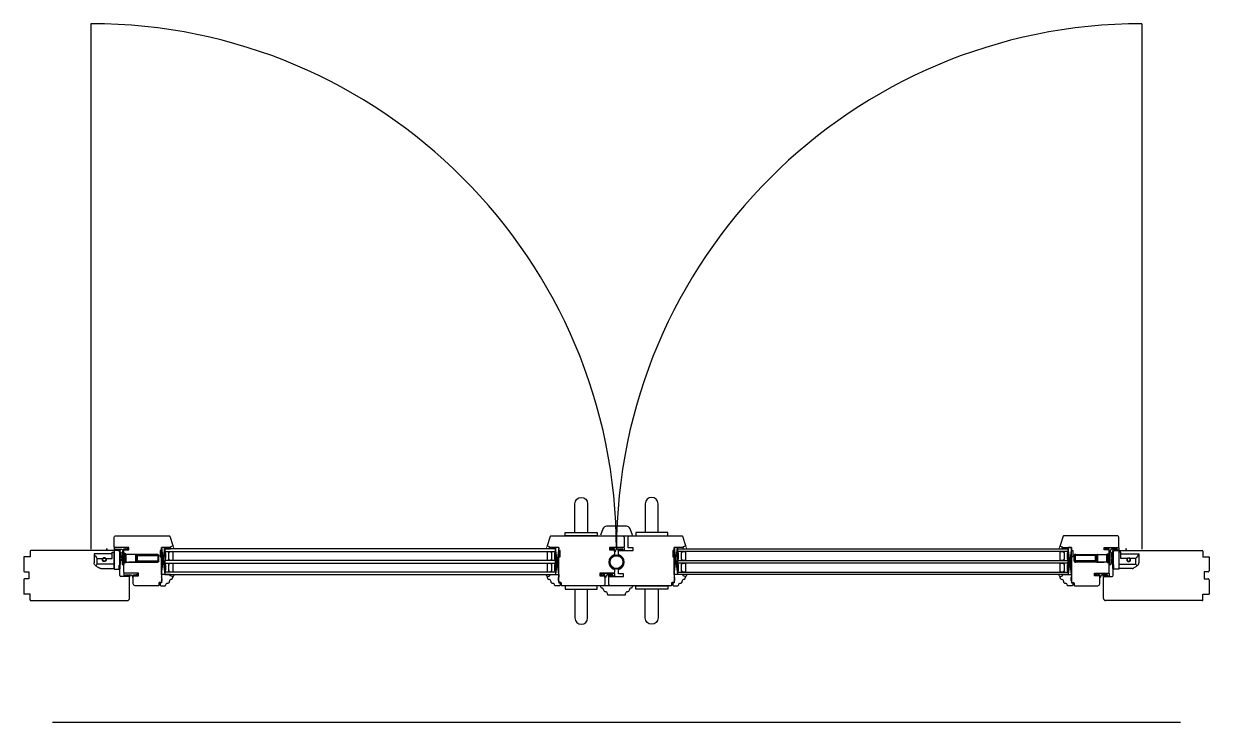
# Model space of a CAD drawing. Header units: millimetres. Extents: x 585 to 19233, y 2366 to 15159.
# Drawn here: x 1688 to 3538, y 6998 to 8088 of the extents above; entities that cross this region are included whole.
import ezdxf

# ---------------------------------------------------------------- set-up
doc = ezdxf.new("R2010")
doc.units = ezdxf.units.MM
doc.layers.add('AR windows', color=4, linetype='Continuous')

# ---------------------------------------------------------------- blocks, each defined once
blk = doc.blocks.new('vv')
at = {"color": 0, "linetype": 'Continuous'}
for p, q in [((-0.3, -0.105711), (-0.3, 0)), ((-0.3, 0), (8.500002, 0)), ((7.500002, 0), (7.500002, -0.131763)), ((8.500002, 0), (9.249992, -0.750002)), ((-31.683071, -8.860579), (-31.75, -9.675912)), ((-31.75, -23.508195), (-31.75, -9.675912)), ((-31.75, -15.146435), (-31.75, -14.999993)), ((-31.75, -15.146435), (-31.75, -14.999993)), ((-31.75, -15.499999), (-31.75, -15.146435)), ((-31.75, -15.499999), (-31.75, -15.146435)), ((-31.75, -16.584296), (-31.75, -15.499999)), ((-31.75, -23.799989), (-31.75, -16.584308)), ((-31.484088, -8.067071), (-31.683071, -8.860579)), ((-31.158369, -7.31662), (-31.484088, -8.067071)), ((-30.714646, -6.629344), (-31.158369, -7.31662)), ((-30.164777, -6.023615), (-30.714646, -6.629344)), ((-29.523501, -5.515664), (-30.164777, -6.023615)), ((-29.079548, -5.219691), (-29.523501, -5.515664)), ((-29.079548, -5.219691), (-27.834045, -4.389364)), ((-28.507853, -5.910298), (-29.079548, -5.219691)), ((-27.924822, -6.607107), (-28.507853, -5.910298)), ((-28.410887, -18.773152), (-27.254514, -17.397158)), ((-27.343365, -7.297568), (-27.924822, -6.607107)), ((-27.834045, -4.389364), (-26.684938, -3.623289)), ((-26.760806, -7.987219), (-27.343365, -7.297568)), ((-27.254514, -17.397158), (-26.760806, -16.81277)), ((-26.750002, -7.999996), (-26.760806, -7.987219)), ((-26.760806, -16.81277), (-26.750002, -16.799992)), ((-0.600006, -7.999996), (-26.750002, -7.999996)), ((-26.750002, -7.999996), (-26.750002, -16.799992)), ((-26.750002, -16.799992), (-17.986075, -16.799992)), ((-26.684938, -3.623289), (-25.652649, -2.935093)), ((-25.652649, -2.935093), (-24.75555, -2.337031)), ((-24.75555, -2.337031), (-24.009629, -1.839738)), ((-23.465464, -1.524496), (-24.009629, -1.839738)), ((-22.905252, -1.286816), (-23.465464, -1.524496)), ((-22.342398, -1.123914), (-22.905252, -1.286816)), ((-21.774567, -1.029068), (-22.342398, -1.123914)), ((-21.246923, -1.000012), (-21.774567, -1.029068)), ((-21.236119, -1), (-21.246923, -1.000012)), ((-21.236119, -1), (-20.03486, -1)), ((-20.053258, -1), (-19.09772, -1)), ((-20.03486, -1), (-19.22981, -1.029468)), ((-19.22981, -1.029468), (-18.303485, -1.095864)), ((-19.09772, -1), (-18.016354, -1)), ((-18.303485, -1.095864), (-17.334456, -1.161679)), ((-18.016354, -1), (-16.849795, -1)), ((-17.613387, -16.466667), (-17.986075, -16.799992)), ((-17.524245, -17.25246), (-17.986075, -16.799992)), ((-17.613387, -16.466667), (-17.297721, -16.763306)), ((-16.974739, -17.593015), (-17.524245, -17.25246)), ((-17.334456, -1.161679), (-16.29175, -1.203718)), ((-17.297721, -16.763306), (-16.771239, -17.081891)), ((-16.37182, -17.806157), (-16.974739, -17.593015)), ((-16.849795, -1), (-15.641887, -1)), ((-16.771239, -17.081891), (-16.190012, -17.260962)), ((-15.750032, -17.876913), (-16.37182, -17.806157)), ((-16.29175, -1.203718), (-15.261629, -1.204808)), ((-16.190012, -17.260962), (-15.750032, -17.299998)), ((-15.750032, -17.299998), (-15.310197, -17.260998)), ((-15.127868, -17.806047), (-15.750032, -17.876913)), ((-15.641887, -1), (-14.438048, -1)), ((-15.310197, -17.260998), (-14.728885, -17.081952)), ((-15.261629, -1.204808), (-14.21523, -1.164501)), ((-14.525397, -17.5931), (-15.127868, -17.806047)), ((-14.728885, -17.081952), (-14.202355, -16.763354)), ((-13.975794, -17.252435), (-14.525397, -17.5931)), ((-14.438048, -1), (-13.283528, -1)), ((-14.21523, -1.164501), (-13.258505, -1.100503)), ((-14.202355, -16.763354), (-13.886616, -16.466667)), ((-13.513928, -16.799992), (-13.975794, -17.252435)), ((-13.513928, -16.799992), (-13.886616, -16.466667)), ((-13.513928, -16.799992), (-3.299999, -16.799992)), ((-13.283528, -1), (-12.221723, -1)), ((-13.258505, -1.100503), (-12.343711, -1.034106)), ((-12.343711, -1.034106), (-11.465143, -1)), ((-12.221723, -1), (-11.29254, -1)), ((-11.465143, -1), (-0.600006, -1)), ((-11.465143, -1), (-10.632757, -1)), ((-11.29254, -1), (-10.53091, -1)), ((-10.632757, -1), (-10.012277, -1)), ((-10.53091, -1), (-9.965477, -1)), ((-10.012277, -1), (-9.629403, -1)), ((-9.965477, -1), (-9.617473, -1)), ((-9.629403, -1), (-9.500002, -1)), ((-9.617473, -1), (-9.500002, -1)), ((-3.299999, -16.799992), (-3.299999, -26.299994)), ((-0.600006, -1.10634), (-0.600006, -1)), ((-0.600006, -1.422152), (-0.600006, -1.10634)), ((-0.600006, -1.937818), (-0.600006, -1.422152)), ((-0.600006, -2.637679), (-0.600006, -1.937818)), ((-0.600006, -3.500477), (-0.600006, -2.637679)), ((-0.600006, -4.499992), (-0.600006, -3.500477)), ((-0.600006, -5.605848), (-0.600006, -4.499992)), ((-0.600006, -6.784458), (-0.600006, -5.605848)), ((-0.600006, -7.999996), (-0.600006, -6.784458)), ((-0.600006, -26.449996), (-0.600006, -7.999996)), ((-0.600006, -7.999996), (-0.38787, -7.999996)), ((-0.38787, -7.999996), (-0.3, -7.999996)), ((-0.3, -0.421341), (-0.3, -0.105711)), ((-0.3, -0.942264), (-0.3, -0.421341)), ((-0.3, -1.660885), (-0.3, -0.942264)), ((-0.3, -2.566728), (-0.3, -1.660885)), ((-0.3, -3.646592), (-0.3, -2.566728)), ((-0.3, -4.884719), (-0.3, -3.646592)), ((-0.3, -6.263051), (-0.3, -4.884719)), ((-0.3, -7.761506), (-0.3, -6.263051)), ((-0.3, -9.358223), (-0.3, -7.761506)), ((-0.3, -11.029923), (-0.3, -9.358223)), ((-0.3, -12.752214), (-0.3, -11.029923)), ((-0.3, -14.499999), (-0.3, -12.752214)), ((-0.3, -16.247773), (-0.3, -14.499999)), ((-0.3, -17.970076), (-0.3, -16.247773)), ((-0.3, -19.641764), (-0.3, -17.970076)), ((7.500002, -0.131763), (7.500002, -0.52469)), ((7.500002, -0.52469), (7.500002, -1.17161)), ((7.500002, -1.17161), (7.500002, -2.060776)), ((7.500002, -2.060776), (7.500002, -3.176042)), ((7.500002, -3.176042), (7.500002, -4.49711)), ((7.500002, -4.49711), (7.500002, -5.999997)), ((7.500511, -6.02261), (7.500002, -5.999997)), ((7.538614, -6.19267), (7.500511, -6.02261)), ((7.619992, -6.324953), (7.538614, -6.19267)), ((7.726781, -6.418746), (7.619992, -6.324953)), ((7.854971, -6.478505), (7.726781, -6.418746)), ((7.999996, -6.499991), (7.854971, -6.478505)), ((7.999996, -6.499991), (8.416673, -6.499991)), ((8.436936, -6.544041), (8.416673, -6.499991)), ((8.416673, -6.499991), (8.500002, -6.499991)), ((8.500002, -6.833219), (8.436936, -6.544041)), ((8.500002, -6.499991), (8.781307, -6.781309)), ((8.500002, -8.429718), (8.500002, -6.833219)), ((8.781307, -7.121477), (8.500002, -6.833219)), ((8.500002, -10.121185), (8.500002, -8.429718)), ((8.500002, -11.881179), (8.500002, -10.121185)), ((8.500002, -13.682147), (8.500002, -11.881179)), ((8.500002, -15.495917), (8.500002, -13.682147)), ((8.500002, -17.2941), (8.500002, -15.495917)), ((8.500002, -19.048571), (8.500002, -17.2941)), ((8.781307, -6.781309), (9.249992, -7.249994)), ((9.249992, -7.602383), (8.781307, -7.121477)), ((9.249992, -0.750002), (9.249992, -7.28685)), ((9.249992, -7.28685), (9.249992, -7.401729)), ((9.249992, -7.401729), (9.249992, -7.567416)), ((9.249992, -7.567416), (9.249992, -7.602383)), ((9.249992, -7.602383), (9.249992, -9.117806)), ((9.249992, -9.117806), (9.249992, -10.714971)), ((9.249992, -10.714971), (9.249992, -12.369606)), ((9.249992, -12.369606), (9.249992, -14.056591)), ((9.249992, -13.883346), (9.395102, -13.969932)), ((9.249992, -13.940683), (9.360523, -13.984939)), ((9.249992, -14.056591), (9.249992, -15.750323)), ((9.249992, -15.750323), (9.249992, -17.425063)), ((9.249992, -17.425063), (9.249992, -19.055378)), ((9.47814, -13.999994), (9.250004, -14.142705)), ((9.250004, -18.499997), (12.000103, -18.499997)), ((9.250016, -8.999996), (9.631025, -8.999996)), ((9.250016, -13.5), (9.631025, -13.5)), ((12.000163, -15.499999), (9.25021, -15.499999)), ((9.360523, -13.984939), (9.47814, -13.999994)), ((9.395102, -13.969932), (9.560051, -13.999994)), ((9.47814, -13.999994), (12.000054, -13.999994)), ((9.631025, -8.999996), (9.758573, -8.999996)), ((9.631025, -13.5), (9.758573, -13.5)), ((9.758573, -8.999996), (9.758573, -13.5)), ((11.999994, -12.999994), (11.799994, -12.999994)), ((11.799994, -12.999994), (11.799994, -13.115515)), ((11.799994, -13.115515), (11.799994, -13.455417)), ((11.799994, -13.455417), (11.799994, -14.000066)), ((11.999994, -7.087867), (11.999994, -6.999997)), ((11.999994, -6.999997), (14.499999, -6.999997)), ((11.999994, -7.299991), (11.999994, -7.087867)), ((14.499999, -7.299991), (11.999994, -7.299991)), ((11.999994, -26.699993), (11.999994, -7.299991)), ((13.499999, -6.999997), (13.646441, -6.999997)), ((13.499999, -6.999997), (13.646441, -6.999997)), ((13.646441, -6.999997), (13.999993, -6.999997)), ((13.646441, -6.999997), (13.999993, -6.999997)), ((13.999993, -6.999997), (14.353557, -6.999997)), ((13.999993, -6.999997), (14.353557, -6.999997)), ((14.353557, -6.999997), (14.499999, -6.999997)), ((14.353557, -6.999997), (14.499999, -6.999997)), ((14.499999, -6.999997), (14.499999, -7.087867)), ((14.499999, -7.087867), (14.499999, -7.299991)), ((14.499999, -26.699993), (14.499999, -7.299991)), ((16.499998, -10.149998), (14.499999, -10.149998)), ((16.499998, -10.149998), (17.800003, -10.149998)), ((16.499998, -10.237856), (16.499998, -10.149998)), ((16.499998, -10.449992), (16.499998, -10.237856)), ((16.499998, -10.449992), (16.499998, -23.549992)), ((17.800003, -10.449992), (16.499998, -10.449992)), ((17.578045, -10.149998), (17.499997, -10.149998)), ((17.800003, -10.149998), (17.578045, -10.149998)), ((17.800003, -10.149998), (17.800003, -10.499989)), ((17.800003, -10.149998), (17.800003, -10.237856)), ((17.800003, -10.237856), (17.800003, -10.449992)), ((17.800003, -10.449992), (17.800003, -23.549992)), ((18.000027, -10.899989), (18.566938, -10.899989)), ((18.299997, -10.999995), (22.499995, -10.999995)), ((18.299997, -10.999995), (18.299997, -11.102157)), ((18.299997, -11.102157), (18.299997, -11.405166)), ((18.299997, -11.405166), (18.299997, -11.898693)), ((18.299997, -11.898693), (18.299997, -12.565936)), ((18.299997, -12.565936), (18.299997, -13.384188)), ((18.299997, -13.384188), (18.299997, -14.325567)), ((18.299997, -14.325567), (18.299997, -15.358014)), ((18.299997, -15.358014), (18.299997, -16.44638)), ((18.299997, -16.44638), (18.299997, -17.553604)), ((18.299997, -17.553604), (18.299997, -18.64197)), ((18.566938, -10.899989), (19.365738, -10.899989)), ((19.365738, -10.899989), (20.351059, -10.899989)), ((20.351059, -10.899989), (21.46693, -10.899989)), ((21.46693, -10.899989), (22.649998, -10.899989)), ((33.065072, -10.999995), (22.499995, -10.999995)), ((22.649998, -10.899989), (33.088253, -10.899989)), ((22.649998, -10.899989), (22.649998, -10.999995)), ((32.999996, -11.126029), (33.00392, -11.071308)), ((32.999996, -11.474554), (32.999996, -11.126029)), ((32.999996, -11.126029), (33.574028, -11.237808)), ((32.999996, -12.03266), (32.999996, -11.474554)), ((32.999996, -12.779174), (32.999996, -12.03266)), ((32.999996, -13.685793), (32.999996, -12.779174)), ((32.999996, -14.718118), (32.999996, -13.685793)), ((32.999996, -15.837006), (32.999996, -14.718118)), ((32.999996, -16.999992), (32.999996, -15.837006)), ((32.999996, -18.16299), (32.999996, -16.999992)), ((32.999996, -19.281866), (32.999996, -18.16299)), ((33.00392, -11.071308), (33.015862, -11.031921)), ((33.015862, -11.031921), (33.036222, -11.007989)), ((33.036222, -11.007989), (33.065072, -10.999995)), ((33.065072, -10.999995), (33.569716, -11.085976)), ((33.447994, -10.942501), (33.088253, -10.899989)), ((33.088253, -10.899989), (33.37622, -10.899989)), ((33.37622, -10.899989), (33.85537, -10.899989)), ((33.918859, -11.142465), (33.447994, -10.942501)), ((33.569716, -11.085976), (34.01746, -11.334119)), ((33.574028, -11.237808), (34.060662, -11.556138)), ((33.85537, -10.899989), (34.510744, -10.899989)), ((34.291426, -11.47797), (33.918859, -11.142465)), ((34.01746, -11.334119), (34.357592, -11.716678)), ((34.060662, -11.556138), (34.385812, -12.032551)), ((34.531576, -11.911398), (34.291426, -11.47797)), ((34.357592, -11.716678), (34.550119, -12.188827)), ((34.385812, -12.032551), (34.500001, -12.59452)), ((34.505403, -12.542246), (34.500001, -12.59452)), ((34.500001, -12.59452), (34.500001, -12.915115)), ((34.500001, -12.915115), (34.500001, -13.446369)), ((34.500001, -13.446369), (34.500001, -14.160873)), ((34.500001, -14.160873), (34.500001, -15.021782)), ((34.500001, -15.021782), (34.500001, -15.984708)), ((34.500001, -15.984708), (34.500001, -16.999992)), ((34.500001, -16.999992), (34.500001, -18.015276)), ((34.500001, -18.015276), (34.500001, -18.978202)), ((34.521741, -12.510816), (34.505403, -12.542246)), ((34.510744, -10.899989), (35.321874, -10.899989)), ((34.548302, -12.500025), (34.521741, -12.510816)), ((34.61528, -12.399994), (34.531576, -11.911398)), ((34.584904, -12.508418), (34.548302, -12.500025)), ((34.550119, -12.188827), (34.584904, -12.508418)), ((34.584807, -12.9), (34.61528, -12.9)), ((34.584904, -12.508418), (34.584904, -12.9)), ((34.584904, -12.9), (34.922238, -12.9)), ((34.964229, -12.399994), (34.61528, -12.399994)), ((34.61528, -12.399994), (34.61528, -12.9)), ((34.964229, -12.9), (34.61528, -12.9)), ((34.922238, -12.9), (35.499371, -12.9)), ((35.530183, -12.399994), (34.964229, -12.399994)), ((35.530183, -12.9), (34.964229, -12.9)), ((35.321874, -10.899989), (63.506648, -10.899989)), ((35.690856, -11.014178), (35.321874, -10.899989)), ((35.499371, -12.9), (36.28606, -12.9)), ((36.28606, -12.399994), (35.530183, -12.399994)), ((36.28606, -12.9), (35.530183, -12.9)), ((36.003664, -11.33934), (35.690856, -11.014178)), ((36.212663, -11.825974), (36.003664, -11.33934)), ((36.28606, -12.399994), (36.212663, -11.825974)), ((36.28606, -12.399994), (36.28606, -12.9)), ((67.713937, -12.399994), (36.28606, -12.399994)), ((36.28606, -12.9), (36.28606, -21.499996)), ((36.28606, -12.9), (67.713937, -12.9)), ((36.28606, -12.9), (67.713937, -12.9)), ((58.999995, -10.899989), (59.222341, -10.899989)), ((59.222341, -10.899989), (59.849943, -10.899989)), ((59.999994, -10.899989), (60.222401, -10.899989)), ((60.222401, -10.899989), (60.850003, -10.899989)), ((63.506648, -10.899989), (63.666171, -10.900195)), ((63.666171, -10.900195), (63.81965, -10.900788)), ((63.81965, -10.900788), (63.966261, -10.901782)), ((63.966261, -10.901782), (64.105219, -10.903162)), ((64.105219, -10.903162), (64.195632, -10.903114)), ((64.195632, -10.903114), (64.360399, -10.901794)), ((64.360399, -10.901794), (64.502772, -10.900449)), ((64.502772, -10.900449), (64.578809, -10.899989)), ((64.578809, -10.899989), (66.749752, -10.899989)), ((64.581425, -10.899989), (64.893058, -10.899989)), ((64.893058, -10.899989), (64.999992, -10.899989)), ((66.749752, -10.899989), (67.424202, -10.899989)), ((67.118722, -11.014178), (66.749752, -10.899989)), ((67.431542, -11.33934), (67.118722, -11.014178)), ((67.424202, -10.899989), (67.852955, -10.899989)), ((67.640541, -11.825974), (67.431542, -11.33934)), ((67.713937, -12.399994), (67.640541, -11.825974)), ((67.713937, -12.9), (67.713937, -12.399994)), ((68.466774, -12.399994), (67.713937, -12.399994)), ((67.713937, -21.499996), (67.713937, -12.9)), ((67.713937, -12.9), (68.466774, -12.9)), ((68.466774, -12.9), (67.713937, -12.9)), ((67.852955, -10.899989), (67.999991, -10.899989)), ((69.031541, -12.399994), (68.466774, -12.399994)), ((68.466774, -12.9), (69.031541, -12.9)), ((69.031541, -12.9), (68.466774, -12.9)), ((69.381471, -12.399994), (69.031541, -12.399994)), ((69.031541, -12.9), (69.381471, -12.9)), ((69.381471, -12.9), (69.031541, -12.9)), ((69.499996, -12.399994), (69.381471, -12.399994)), ((69.381471, -12.9), (69.499996, -12.9)), ((69.499996, -12.9), (69.381471, -12.9)), ((69.499996, -12.399994), (69.499996, -12.9)), ((69.499996, -12.9), (69.499996, -21.499996)), ((-31.75, -23.508195), (-31.686305, -23.218375)), ((-31.75, -23.726665), (-31.75, -23.508195)), ((-31.75, -23.799989), (-31.75, -23.726665)), ((-19.350006, -23.799989), (-31.75, -23.799989)), ((-31.686305, -23.218375), (-31.509813, -22.844112)), ((-31.509813, -22.844112), (-31.24286, -22.404374)), ((-31.24286, -22.404374), (-30.903988, -21.911175)), ((-30.903988, -21.911175), (-30.254427, -21.044234)), ((-30.254427, -21.044234), (-29.510493, -20.108269)), ((-29.510493, -20.108269), (-28.410887, -18.773152)), ((-19.337664, -23.79816), (-19.350006, -23.799819)), ((-19.273521, -23.792867), (-19.337664, -23.79816)), ((-19.161779, -23.786097), (-19.273521, -23.792867)), ((-19.015203, -23.780513), (-19.161779, -23.786097)), ((-18.85, -23.778357), (-19.015203, -23.780513)), ((-12.650003, -23.778357), (-18.85, -23.778357)), ((-12.749997, -30.999997), (-10.749998, -30.999997)), ((-12.539896, -23.779314), (-12.650003, -23.778357)), ((-12.384515, -23.783953), (-12.539896, -23.779314)), ((-12.259245, -23.790626), (-12.384515, -23.783953)), ((-12.178121, -23.796682), (-12.259245, -23.790626)), ((-12.149997, -23.799819), (-12.178121, -23.796682)), ((-3.299999, -23.799989), (-12.149997, -23.799989)), ((-11.749998, -29.999998), (-11.749998, -31.999997)), ((-3.299999, -26.299994), (-1.050003, -26.299994)), ((-0.4891, -26.552122), (-0.600006, -26.449996)), ((-0.376667, -26.719675), (-0.4891, -26.552122)), ((-0.303731, -26.975352), (-0.376667, -26.719675)), ((-0.300012, -27.04537), (-0.303731, -26.975352)), ((-0.3, -27.049996), (-0.300012, -27.04537)), ((-0.3, -21.238481), (-0.3, -19.641764)), ((-0.3, -22.736936), (-0.3, -21.238481)), ((-0.3, -24.115267), (-0.3, -22.736936)), ((-0.3, -25.353394), (-0.3, -24.115267)), ((-0.3, -26.433258), (-0.3, -25.353394)), ((-0.3, -27.339102), (-0.3, -26.433258)), ((-0.3, -28.057735), (-0.3, -27.339102)), ((-0.3, -28.578646), (-0.3, -28.057735)), ((-0.3, -28.894276), (-0.3, -28.578646)), ((-0.3, -28.999998), (-0.3, -28.894276)), ((8.500002, -28.999998), (-0.3, -28.999998)), ((8.500002, -20.731862), (8.500002, -19.048571)), ((8.500002, -22.31763), (8.500002, -20.731862)), ((8.500002, -23.781082), (8.500002, -22.31763)), ((8.500002, -25.099304), (8.500002, -23.781082)), ((8.500002, -26.25168), (8.500002, -25.099304)), ((8.500002, -27.220165), (8.500002, -26.25168)), ((8.500002, -27.989619), (8.500002, -27.220165)), ((8.500002, -28.547991), (8.500002, -27.989619)), ((8.500002, -28.999998), (9.249992, -28.249996)), ((8.500002, -28.886548), (8.500002, -28.547991)), ((8.500002, -28.999998), (8.500002, -28.886548)), ((9.277813, -20.952779), (9.249265, -20.943017)), ((9.500001, -26), (9.24998, -26)), ((9.249992, -19.055378), (9.249992, -20.616511)), ((9.249992, -20.616511), (9.249992, -22.084759)), ((9.310199, -21.220325), (9.249992, -21.169226)), ((9.249992, -22.084759), (9.249992, -23.437826)), ((9.249992, -23.437826), (9.249992, -24.655157)), ((9.249992, -24.655157), (9.249992, -25.718258)), ((9.249992, -24.904633), (9.328561, -24.904984)), ((9.249992, -25.718258), (9.249992, -26.611009)), ((9.249992, -26.611009), (9.249992, -27.31982)), ((9.249992, -27.31982), (9.249992, -27.833948)), ((9.249992, -27.833948), (9.249992, -28.145593)), ((9.249992, -28.145593), (9.249992, -28.249996)), ((10.259197, -19.999991), (9.250004, -19.999991)), ((12.00003, -19.999991), (9.25015, -19.999991)), ((9.362679, -20.976808), (9.277813, -20.952779)), ((9.320809, -23.213203), (9.310199, -21.220325)), ((9.455878, -21.333921), (9.310199, -21.220325)), ((9.328561, -24.904984), (9.320809, -23.213203)), ((9.328561, -24.904984), (9.331358, -24.910737)), ((9.328561, -24.904984), (9.333987, -24.907976)), ((9.331358, -24.910737), (9.331697, -24.911428)), ((9.331697, -24.911428), (9.33458, -24.917362)), ((9.333987, -24.907976), (9.334641, -24.908339)), ((9.33458, -24.917362), (9.339558, -24.927694)), ((9.334641, -24.908339), (9.340163, -24.911391)), ((9.339558, -24.927694), (9.348617, -24.946673)), ((9.340163, -24.911391), (9.349841, -24.916757)), ((9.348617, -24.946673), (9.364932, -24.981651)), ((9.349841, -24.916757), (9.367512, -24.92664)), ((9.44929, -20.991064), (9.362679, -20.976808)), ((9.364932, -24.981651), (9.394024, -25.04657)), ((9.367512, -24.92664), (9.399741, -24.944916)), ((9.394024, -25.04657), (9.397149, -25.05374)), ((9.397149, -25.05374), (9.450295, -25.183722)), ((9.399741, -24.944916), (9.458301, -24.979035)), ((9.417727, -21.026224), (9.408219, -21.059313)), ((9.408219, -21.059313), (9.412313, -21.082446)), ((9.412313, -21.082446), (9.433581, -21.138124)), ((9.484862, -20.999675), (9.417727, -21.026224)), ((9.433581, -21.138124), (9.479811, -21.227798)), ((9.48227, -20.993135), (9.44929, -20.991064)), ((9.450295, -25.183722), (9.539679, -25.457845)), ((9.602442, -21.438214), (9.455878, -21.333921)), ((9.458301, -24.979035), (9.463787, -24.982305)), ((9.463787, -24.982305), (9.57496, -25.050906)), ((9.479811, -21.227798), (9.488204, -21.242853)), ((9.515456, -20.993474), (9.48227, -20.993135)), ((9.515201, -21.000438), (9.484862, -20.999675)), ((9.488204, -21.242853), (9.558028, -21.362395)), ((9.500001, -26), (9.557253, -25.938073)), ((9.527289, -21.000741), (9.515201, -21.000438)), ((9.539679, -25.457845), (9.587096, -25.736886)), ((9.557253, -25.938073), (9.568432, -25.910228)), ((9.558028, -21.362395), (9.606111, -21.440721)), ((9.587096, -25.736886), (9.568432, -25.910228)), ((9.568432, -25.910228), (9.876965, -25.756943)), ((9.57496, -25.050906), (9.785691, -25.199043)), ((9.606111, -21.440721), (9.602442, -21.438214)), ((9.607468, -21.440794), (9.606111, -21.440721)), ((9.834804, -21.458901), (9.607468, -21.440794)), ((9.785691, -25.199043), (9.950821, -25.353782)), ((9.969728, -21.481732), (9.834804, -21.458901)), ((9.876965, -25.756943), (9.999995, -25.455108)), ((9.950821, -25.353782), (9.999995, -25.455108)), ((9.999995, -21.499996), (9.969728, -21.481732)), ((9.999995, -21.499996), (9.999995, -23.331764)), ((9.999995, -23.331764), (9.999995, -25.455108)), ((9.999995, -25.455108), (9.999995, -25.469037)), ((9.999995, -25.469037), (9.999995, -25.499994)), ((11.083444, -19.999991), (10.259197, -19.999991)), ((11.675098, -19.999991), (11.083444, -19.999991)), ((11.999994, -19.999991), (11.675098, -19.999991)), ((11.799994, -19.999918), (11.799994, -20.544567)), ((11.799994, -20.544567), (11.799994, -20.884469)), ((11.799994, -20.884469), (11.799994, -20.99999)), ((11.799994, -20.99999), (11.999994, -20.99999)), ((11.999994, -26.699993), (14.499999, -26.699993)), ((11.999994, -26.912129), (11.999994, -26.699993)), ((11.999994, -26.999999), (11.999994, -26.912129)), ((14.499999, -26.999999), (11.999994, -26.999999)), ((16.499998, -23.849998), (14.499999, -23.849998)), ((14.499999, -26.699993), (14.499999, -26.912129)), ((14.499999, -26.912129), (14.499999, -26.999999)), ((16.499998, -23.549992), (17.800003, -23.549992)), ((16.499998, -23.762128), (16.499998, -23.549992)), ((16.499998, -23.849998), (16.499998, -23.762128)), ((17.800003, -23.849998), (16.499998, -23.849998)), ((17.800003, -23.549992), (17.800003, -23.762128)), ((17.800003, -23.762128), (17.800003, -23.849998)), ((18.299997, -18.64197), (18.299997, -19.674429)), ((18.299997, -19.674429), (18.299997, -20.615808)), ((18.299997, -20.615808), (18.299997, -21.434048)), ((18.299997, -21.434048), (18.299997, -22.101292)), ((18.299997, -22.101292), (18.299997, -22.59483)), ((18.299997, -22.59483), (18.299997, -22.897827)), ((18.299997, -22.897827), (18.299997, -22.999989)), ((33.065072, -22.999989), (18.299997, -22.999989)), ((32.999996, -20.314191), (32.999996, -19.281866)), ((32.999996, -21.22081), (32.999996, -20.314191)), ((32.999996, -21.967337), (32.999996, -21.22081)), ((32.999996, -22.525442), (32.999996, -21.967337)), ((32.999996, -22.873955), (32.999996, -22.525442)), ((32.999996, -22.873955), (33.574028, -22.762177)), ((33.004053, -22.929475), (32.999996, -22.873955)), ((33.016298, -22.968911), (33.004053, -22.929475)), ((33.036633, -22.992262), (33.016298, -22.968911)), ((33.065072, -22.999989), (33.036633, -22.992262)), ((33.065072, -22.999989), (33.633351, -22.885812)), ((33.338989, -22.999989), (33.065072, -22.999989)), ((33.818126, -22.999989), (33.338989, -22.999989)), ((33.574028, -22.762177), (34.060662, -22.443846)), ((33.633351, -22.885812), (34.115116, -22.560651)), ((34.486509, -22.999989), (33.818126, -22.999989)), ((34.060662, -22.443846), (34.385812, -21.967433)), ((34.115116, -22.560651), (34.43702, -22.074016)), ((34.385812, -21.967433), (34.500001, -21.405464)), ((34.43702, -22.074016), (34.550058, -21.499996)), ((35.321874, -22.999989), (34.486509, -22.999989)), ((34.500001, -18.978202), (34.500001, -19.839123)), ((34.500001, -19.839123), (34.500001, -20.553627)), ((34.500001, -20.553627), (34.500001, -21.084869)), ((34.500001, -21.084869), (34.500001, -21.405464)), ((34.500001, -21.405464), (34.512028, -21.475712)), ((34.512028, -21.475712), (34.550058, -21.499996)), ((34.550058, -21.499996), (34.866585, -21.499996)), ((34.866585, -21.499996), (35.456871, -21.499996)), ((35.321874, -22.999989), (35.690856, -22.885812)), ((66.749752, -22.999989), (35.321874, -22.999989)), ((35.456871, -21.499996), (36.28606, -21.499996)), ((35.690856, -22.885812), (36.003664, -22.560651)), ((36.003664, -22.560651), (36.212663, -22.074016)), ((36.212663, -22.074016), (36.28606, -21.499996)), ((36.28606, -21.499996), (67.713937, -21.499996)), ((66.749752, -22.999989), (67.118722, -22.885812)), ((67.424202, -22.999989), (66.749752, -22.999989)), ((67.118722, -22.885812), (67.431542, -22.560651)), ((67.852955, -22.999989), (67.424202, -22.999989)), ((67.431542, -22.560651), (67.640541, -22.074016)), ((67.640541, -22.074016), (67.713937, -21.499996)), ((67.713937, -21.499996), (68.466774, -21.499996)), ((67.999991, -22.999989), (67.852955, -22.999989)), ((68.466774, -21.499996), (69.031541, -21.499996)), ((69.031541, -21.499996), (69.381471, -21.499996)), ((69.381471, -21.499996), (69.499996, -21.499996))]:
    blk.add_line(p, q, dxfattribs=at)
for centre, radius, start, end in [((-15.749996, -14.799993), 3, 318.189686001, 221.810313999), ((-15.749996, -14.799993), 2.5, 318.189682, 221.810318), ((-11.749998, -30.999997), 18.9, 100.118145002, 107.617740001), ((-0.600006, -0.699994), 0.3, 270, 0), ((10.258579, -13.5), 0.5, 180, 270), ((18.299997, -10.499989), 0.5, 180, 270), ((67.999991, -12.399994), 1.5, 0, 90), ((-1.050003, -27.049996), 0.75, 53.130101005, 90), ((-1.050003, -27.049996), 0.75, 47.483437995, 53.129531001), ((9.500001, -25.499994), 0.5, 270, 0), ((9.500001, -21.499996), 0.5, 0, 86.870774), ((18.299997, -23.499995), 0.5, 90, 180), ((67.999991, -21.499996), 1.5, 270, 0)]:
    blk.add_arc(centre, radius, start, end, dxfattribs=at)
blk = doc.blocks.new('DE1900(1700)x78 Doleta Exclusive')
at = {"color": 3}
for p, q in [((-915, 77), (-915, 68)), ((-778, 78), (-914, 78)), ((-775, 39), (-775, 75)), ((775, 39), (775, 75)), ((778, 78), (914, 78)), ((915, 77), (915, 68)), ((-925, 68), (-925, 46.5)), ((-915, 68), (-925, 68)), ((915, 68), (925, 68)), ((925, 68), (925, 46.5)), ((-923.5, 45), (-917, 45)), ((-917, 45), (-917, 34)), ((-761.5, 37.5), (-773.5, 37.5)), ((-710, 40.5), (-710, 37)), ((-696.2, 40.5), (-710, 40.5)), ((-696.2, 38.5), (-696.2, 40.5)), ((-696.2, 40.5), (-696.2, 40.5)), ((-692.9, 37.6), (-696.2, 38.5)), ((-107.1, 37.6), (-103.8, 38.5)), ((-103.8, 40.5), (-90, 40.5)), ((-103.8, 38.5), (-103.8, 40.5)), ((-103.8, 40.5), (-103.8, 40.5)), ((-90, 40.5), (-90, 37)), ((90, 40.5), (90, 37)), ((103.8, 40.5), (90, 40.5)), ((103.8, 38.5), (103.8, 40.5)), ((103.8, 40.5), (103.8, 40.5)), ((107.1, 37.6), (103.8, 38.5)), ((692.9, 37.6), (696.2, 38.5)), ((696.2, 38.5), (696.2, 40.5)), ((696.2, 40.5), (696.2, 40.5)), ((696.2, 40.5), (710, 40.5)), ((710, 40.5), (710, 37)), ((761.5, 37.5), (773.5, 37.5)), ((923.5, 45), (917, 45)), ((917, 45), (917, 34)), ((-925, 32.5), (-925, 10)), ((-917, 34), (-923.5, 34)), ((-760, 3), (-760, 36)), ((-710, 27.5), (-712, 27.5)), ((-712, 27.5), (-712, 24)), ((-711, 23), (-704.5, 23)), ((-709.9, 30.1), (-710, 30)), ((-710, 30), (-710, 27.5)), ((-703.5, 24), (-703.5, 24)), ((-693.1, 34), (-692.3, 36.3)), ((-106.9, 34), (-107.7, 36.3)), ((-96.5, 24), (-96.5, 24)), ((-89, 23), (-95.5, 23)), ((-90.1, 30.1), (-90, 30)), ((-90, 30), (-90, 27.5)), ((-90, 27.5), (-88, 27.5)), ((-88, 27.5), (-88, 24)), ((-25, 21.7), (-24.6, 20.8)), ((24.2, 23), (-24.3, 23)), ((24.6, 20.8), (24.9, 21.7)), ((24.9, 21.7), (24.6, 20.8)), ((90, 27.5), (88, 27.5)), ((88, 27.5), (88, 24)), ((89, 23), (95.5, 23)), ((90.1, 30.1), (90, 30)), ((90, 30), (90, 27.5)), ((96.5, 24), (96.5, 24)), ((106.9, 34), (107.7, 36.3)), ((693.1, 34), (692.3, 36.3)), ((703.5, 24), (703.5, 24)), ((711, 23), (704.5, 23)), ((709.9, 30.1), (710, 30)), ((710, 30), (710, 27.5)), ((710, 27.5), (712, 27.5)), ((712, 27.5), (712, 24)), ((760, 3), (760, 36)), ((917, 34), (923.5, 34)), ((925, 32.5), (925, 10)), ((-915, 10), (-925, 10)), ((-915, 1), (-915, 10)), ((-914, 0), (-763, 0)), ((-14.2, 9.8), (-14.2, 10.8)), ((-13.2, 8.8), (13.2, 8.8)), ((14.2, 9.8), (14.2, 10.8)), ((914, 0), (763, 0)), ((915, 1), (915, 10)), ((915, 10), (925, 10))]:
    blk.add_line(p, q, dxfattribs=at)
at = {"color": 8}
for p, q in [((-710, 83), (-705, 40.5)), ((-710, 40.5), (-705, 83)), ((-90, 83), (-95, 40.5)), ((-90, 40.5), (-95, 83)), ((90, 83), (95, 40.5)), ((90, 40.5), (95, 83)), ((710, 83), (705, 40.5)), ((710, 40.5), (705, 83))]:
    blk.add_line(p, q, dxfattribs=at)
at = {"color": 4}
for p, q in [((-95, 80.5), (-705, 80.5)), ((-705, 76.5), (-95, 76.5)), ((95, 80.5), (705, 80.5)), ((705, 76.5), (95, 76.5)), ((-95, 62.5), (-705, 62.5)), ((-705, 58.5), (-95, 58.5)), ((95, 62.5), (705, 62.5)), ((705, 58.5), (95, 58.5)), ((-95, 44.5), (-705, 44.5)), ((-705, 40.5), (-95, 40.5)), ((95, 44.5), (705, 44.5)), ((705, 40.5), (95, 40.5))]:
    blk.add_line(p, q, dxfattribs=at)
at = {"color": 8, "lineweight": 0}
for p, q in [((-692.1, 86.1), (-690, 80.5)), ((-107.9, 86.1), (-110, 80.5)), ((107.9, 86.1), (110, 80.5)), ((692.1, 86.1), (690, 80.5))]:
    blk.add_line(p, q, dxfattribs=at)
at = {"color": 8}
for points in [[(-820, 900), (-820, 80)], [(820, 900), (820, 80)], [(-30, 101), (-80, 101), (-80, 106), (-30, 106), (-30, 101)], [(30, 101), (80, 101), (80, 106), (30, 106), (30, 101)], [(-30, 23), (-80, 23), (-80, 18), (-30, 18), (-30, 23)], [(30, 23), (80, 23), (80, 18), (30, 18), (30, 23)]]:
    blk.add_lwpolyline(points, dxfattribs=at)
for points in [[(-65, 106), (-65, 151, -1), (-45, 151), (-45, 106)], [(65, 106), (65, 151, 1), (45, 151), (45, 106)], [(-770.4, 77.4, 0.42745), (-769.4, 76.6), (-769.2, 76.6, 0.370205), (-769, 76.8), (-769, 80.2, -0.3809), (-768.5, 80.8), (-766.4, 81.1, -0.786114), (-766.3, 80.5), (-767.5, 79.9, 0.476814), (-767.6, 79.4), (-767.3, 79.1, 0.317369), (-767.1, 79), (-767, 79.1, 0.088693), (-765.4, 79.9), (-764.5, 80.7, -0.176319), (-763.8, 81), (-763.2, 81, -0.778088), (-763.1, 80.4), (-764.3, 79.8, 0.50153), (-764.3, 79.3), (-764.1, 79.1, 0.2915), (-763.9, 79), (-763.1, 79.3), (-762.5, 79.8, 0.21891), (-762.1, 80.6), (-762.1, 81.5, 0.417332), (-763.6, 83), (-769, 83), (-782.8, 83.2), (-782.8, 83.2), (-783, 83.2), (-783.1, 83.1), (-783.3, 83.1), (-783.4, 83), (-783.5, 82.8), (-783.6, 82.7), (-783.7, 82.5), (-783.8, 82.3), (-783.8, 82.1), (-783.9, 81.9), (-783.9, 81.7), (-784, 81.5), (-784, 81.2), (-784, 81), (-784, 79.7, 0.440416), (-782.5, 78.4), (-774.5, 78.4, 0.503376), (-774, 78.7), (-774, 79, 0.39561), (-774.2, 79.3), (-780.7, 79.6, -0.40435), (-781.2, 80.1), (-781.2, 80.3, -0.426635), (-780.7, 80.8), (-772.5, 80.4, -0.341974), (-770.7, 78.8), (-770.4, 77.4)], [(-1.6, 77.4, -0.42745), (-2.6, 76.6), (-2.8, 76.6, -0.370205), (-3, 76.8), (-3, 80.2, 0.3809), (-3.5, 80.8), (-5.6, 81.1, 0.786114), (-5.7, 80.5), (-4.5, 79.9, -0.476814), (-4.4, 79.4), (-4.7, 79.1, -0.317369), (-4.9, 79), (-5, 79.1, -0.088693), (-6.6, 79.9), (-7.5, 80.7, 0.176319), (-8.2, 81), (-8.8, 81, 0.778088), (-8.9, 80.4), (-7.7, 79.8, -0.50153), (-7.7, 79.3), (-7.9, 79.1, -0.2915), (-8.1, 79), (-8.9, 79.3), (-9.5, 79.8, -0.21891), (-9.9, 80.6), (-9.9, 81.5, -0.417332), (-8.4, 83), (-3, 83), (10.8, 83.2), (10.8, 83.2), (11, 83.2), (11.1, 83.1), (11.3, 83.1), (11.4, 83), (11.5, 82.8), (11.6, 82.7), (11.7, 82.5), (11.8, 82.3), (11.8, 82.1), (11.9, 81.9), (11.9, 81.7), (12, 81.5), (12, 81.2), (12, 81), (12, 79.7, -0.440416), (10.5, 78.4), (2.5, 78.4, -0.503376), (2, 78.7), (2, 79, -0.39561), (2.2, 79.3), (8.7, 79.6, 0.40435), (9.2, 80.1), (9.2, 80.3, 0.426635), (8.7, 80.8), (0.5, 80.4, 0.341974), (-1.3, 78.8), (-1.6, 77.4)], [(770.4, 77.4, -0.42745), (769.4, 76.6), (769.2, 76.6, -0.370205), (769, 76.8), (769, 80.2, 0.3809), (768.5, 80.8), (766.4, 81.1, 0.786114), (766.3, 80.5), (767.5, 79.9, -0.476814), (767.6, 79.4), (767.3, 79.1, -0.317369), (767.1, 79), (767, 79.1, -0.088693), (765.4, 79.9), (764.5, 80.7, 0.176319), (763.8, 81), (763.2, 81, 0.778088), (763.1, 80.4), (764.3, 79.8, -0.50153), (764.3, 79.3), (764.1, 79.1, -0.2915), (763.9, 79), (763.1, 79.3), (762.5, 79.8, -0.21891), (762.1, 80.6), (762.1, 81.5, -0.417332), (763.6, 83), (769, 83), (782.8, 83.2), (782.8, 83.2), (783, 83.2), (783.1, 83.1), (783.3, 83.1), (783.4, 83), (783.5, 82.8), (783.6, 82.7), (783.7, 82.5), (783.8, 82.3), (783.8, 82.1), (783.9, 81.9), (783.9, 81.7), (784, 81.5), (784, 81.2), (784, 81), (784, 79.7, -0.440416), (782.5, 78.4), (774.5, 78.4, -0.503376), (774, 78.7), (774, 79, -0.39561), (774.2, 79.3), (780.7, 79.6, 0.40435), (781.2, 80.1), (781.2, 80.3, 0.426635), (780.7, 80.8), (772.5, 80.4, 0.341974), (770.7, 78.8), (770.4, 77.4)], [(-755.4, 36.9, 0.42745), (-754.4, 36.1), (-754.2, 36.1, 0.370205), (-754, 36.3), (-754, 39.7, -0.3809), (-753.5, 40.3), (-751.4, 40.6, -0.786114), (-751.3, 40), (-752.5, 39.4, 0.476814), (-752.6, 38.9), (-752.3, 38.6, 0.317369), (-752.1, 38.5), (-752, 38.6, 0.088693), (-750.4, 39.4), (-749.5, 40.2, -0.176319), (-748.8, 40.5), (-748.2, 40.5, -0.778088), (-748.1, 39.9), (-749.3, 39.3, 0.50153), (-749.3, 38.8), (-749.1, 38.6, 0.2915), (-748.9, 38.5), (-748.1, 38.8), (-747.5, 39.3, 0.21891), (-747.1, 40.1), (-747.1, 41, 0.417332), (-748.6, 42.5), (-754, 42.5), (-767.8, 42.7), (-767.8, 42.7), (-768, 42.7), (-768.1, 42.6), (-768.3, 42.6), (-768.4, 42.5), (-768.5, 42.3), (-768.6, 42.2), (-768.7, 42), (-768.8, 41.8), (-768.8, 41.6), (-768.9, 41.4), (-768.9, 41.2), (-769, 41), (-769, 40.7), (-769, 40.5), (-769, 39.2, 0.440416), (-767.5, 37.9), (-759.5, 37.9, 0.503376), (-759, 38.2), (-759, 38.5, 0.39561), (-759.2, 38.8), (-765.7, 39.1, -0.40435), (-766.2, 39.6), (-766.2, 39.8, -0.426635), (-765.7, 40.3), (-757.5, 39.9, -0.341974), (-755.7, 38.3), (-755.4, 36.9)], [(-16.6, 36.9, -0.42745), (-17.6, 36.1), (-17.8, 36.1, -0.370205), (-18, 36.3), (-18, 39.7, 0.3809), (-18.5, 40.3), (-20.6, 40.6, 0.786114), (-20.7, 40), (-19.5, 39.4, -0.476814), (-19.4, 38.9), (-19.7, 38.6, -0.317369), (-19.9, 38.5), (-20, 38.6, -0.088693), (-21.6, 39.4), (-22.5, 40.2, 0.176319), (-23.2, 40.5), (-23.8, 40.5, 0.778088), (-23.9, 39.9), (-22.7, 39.3, -0.50153), (-22.7, 38.8), (-22.9, 38.6, -0.2915), (-23.1, 38.5), (-23.9, 38.8), (-24.5, 39.3, -0.21891), (-24.9, 40.1), (-24.9, 41, -0.417332), (-23.4, 42.5), (-18, 42.5), (-4.2, 42.7), (-4.2, 42.7), (-4, 42.7), (-3.9, 42.6), (-3.7, 42.6), (-3.6, 42.5), (-3.5, 42.3), (-3.4, 42.2), (-3.3, 42), (-3.2, 41.8), (-3.2, 41.6), (-3.1, 41.4), (-3.1, 41.2), (-3, 41), (-3, 40.7), (-3, 40.5), (-3, 39.2, -0.440416), (-4.5, 37.9), (-12.5, 37.9, -0.503376), (-13, 38.2), (-13, 38.5, -0.39561), (-12.8, 38.8), (-6.3, 39.1, 0.40435), (-5.8, 39.6), (-5.8, 39.8, 0.426635), (-6.3, 40.3), (-14.5, 39.9, 0.341974), (-16.3, 38.3), (-16.6, 36.9)], [(755.4, 36.9, -0.42745), (754.4, 36.1), (754.2, 36.1, -0.370205), (754, 36.3), (754, 39.7, 0.3809), (753.5, 40.3), (751.4, 40.6, 0.786114), (751.3, 40), (752.5, 39.4, -0.476814), (752.6, 38.9), (752.3, 38.6, -0.317369), (752.1, 38.5), (752, 38.6, -0.088693), (750.4, 39.4), (749.5, 40.2, 0.176319), (748.8, 40.5), (748.2, 40.5, 0.778088), (748.1, 39.9), (749.3, 39.3, -0.50153), (749.3, 38.8), (749.1, 38.6, -0.2915), (748.9, 38.5), (748.1, 38.8), (747.5, 39.3, -0.21891), (747.1, 40.1), (747.1, 41, -0.417332), (748.6, 42.5), (754, 42.5), (767.8, 42.7), (767.8, 42.7), (768, 42.7), (768.1, 42.6), (768.3, 42.6), (768.4, 42.5), (768.5, 42.3), (768.6, 42.2), (768.7, 42), (768.8, 41.8), (768.8, 41.6), (768.9, 41.4), (768.9, 41.2), (769, 41), (769, 40.7), (769, 40.5), (769, 39.2, -0.440416), (767.5, 37.9), (759.5, 37.9, -0.503376), (759, 38.2), (759, 38.5, -0.39561), (759.2, 38.8), (765.7, 39.1, 0.40435), (766.2, 39.6), (766.2, 39.8, 0.426635), (765.7, 40.3), (757.5, 39.9, 0.341974), (755.7, 38.3), (755.4, 36.9)], [(-65, 18), (-65, -27, 1), (-45, -27), (-45, 18)], [(65, 18), (65, -27, -1), (45, -27), (45, 18)]]:
    blk.add_lwpolyline(points, format="xyb", dxfattribs=at)
at = {"color": 3}
for points in [[(-24.2, 101), (24.1, 101), (24.8, 101.9), (21.1, 112.1, 0.315299), (15.5, 116), (-15.5, 116, 0.315299), (-21.2, 112.1), (-24.8, 101.9)], [(-732, 101), (-698.2, 101, -0.315299), (-697.2, 100.3), (-692.1, 86.1, -0.440011), (-692.7, 84.8), (-695.7, 84), (-695.7, 83), (-710, 83), (-710, 78), (-712, 78), (-712, 68), (-710, 68), (-710, 29, -0.414214), (-711, 28), (-713, 28, 0.414214), (-714, 27), (-714, 24, -0.414214), (-715, 23), (-719.6, 23), (-751, 23, -0.414214), (-754, 26), (-754, 37.5, -0.414214), (-753, 38.5), (-746, 38.5), (-746, 42.5), (-754, 42.5), (-766, 42.5, -0.414214), (-769, 45.5), (-769, 78, -0.414214), (-768, 79), (-761, 79), (-761, 83), (-783, 83, -0.414214), (-784, 84), (-784, 98, -0.414214), (-781, 101)], [(732, 101), (698.2, 101, 0.315299), (697.2, 100.3), (692.1, 86.1, 0.440011), (692.7, 84.8), (695.7, 84), (695.7, 83), (710, 83), (710, 78), (712, 78), (712, 68), (710, 68), (710, 29, 0.414214), (711, 28), (713, 28, -0.414214), (714, 27), (714, 24, 0.414214), (715, 23), (719.6, 23), (751, 23, 0.414214), (754, 26), (754, 37.5, 0.414214), (753, 38.5), (746, 38.5), (746, 42.5), (754, 42.5), (766, 42.5, 0.414214), (769, 45.5), (769, 78, 0.414214), (768, 79), (761, 79), (761, 83), (783, 83, 0.414214), (784, 84), (784, 98, 0.414214), (781, 101)]]:
    blk.add_lwpolyline(points, format="xyb", close=True, dxfattribs=at)
for points in [[(-3, 48.4), (-3, 45.5, -0.414214), (-6, 42.5), (-18, 42.5), (-26, 42.5), (-26, 38.5), (-19, 38.5, -0.414214), (-18, 37.5), (-18, 26, -0.414214), (-21, 23), (-27.4, 23), (-85, 23, -0.414214), (-86, 24), (-86, 27, 0.414214), (-87, 28), (-89, 28, -0.414214), (-90, 29), (-90, 68), (-88, 68), (-88, 78), (-90, 78), (-90, 83), (-104.3, 83), (-104.3, 84), (-107.3, 84.8, -0.440011), (-107.9, 86.1), (-102.8, 100.3, -0.315299), (-101.8, 101), (-28, 101), (9, 101, -0.414214), (12, 98), (12, 84, -0.414214), (11, 83), (-11, 83), (-11, 79), (-4, 79, -0.414214), (-3, 78), (-3, 71.6)], [(3, 71.6), (3, 73), (3, 77, -0.414214), (4, 78), (18, 78), (26, 78), (26, 82), (19, 82, -0.414214), (18, 83), (18, 98, -0.414214), (21, 101), (66.5, 101), (82.3, 101), (101.8, 101, -0.315299), (102.8, 100.3), (107.9, 86.1, -0.440011), (107.3, 84.8), (104.3, 84), (104.3, 83), (90, 83), (90, 78), (88, 78), (88, 68), (90, 68), (90, 29, -0.414214), (89, 28), (87, 28, 0.414214), (86, 27), (86, 24, -0.414214), (85, 23), (79, 23), (-9, 23, -0.414214), (-12, 26), (-12, 36.5, -0.414214), (-11, 37.5), (3, 37.5), (11, 37.5), (11, 41.5), (4, 41.5, -0.414214), (3, 42.5), (3, 47), (3, 48.4)]]:
    blk.add_lwpolyline(points, format="xyb", dxfattribs=at)
at = {"color": 8}
for points in [[(-710, 83), (-705, 83), (-705, 40.5), (-710, 40.5)], [(-705, 80.5), (-695.7, 80.5), (-695.7, 83), (-705, 83)], [(-95, 80.5), (-104.3, 80.5), (-104.3, 83), (-95, 83)], [(-90, 83), (-95, 83), (-95, 40.5), (-90, 40.5)], [(90, 83), (95, 83), (95, 40.5), (90, 40.5)], [(95, 80.5), (104.3, 80.5), (104.3, 83), (95, 83)], [(705, 80.5), (695.7, 80.5), (695.7, 83), (705, 83)], [(710, 83), (705, 83), (705, 40.5), (710, 40.5)]]:
    blk.add_lwpolyline(points, close=True, dxfattribs=at)
at = {"color": 4}
for points in [[(-705, 76.5), (-705, 80.5)], [(-95, 76.5), (-95, 80.5)], [(95, 76.5), (95, 80.5)], [(705, 76.5), (705, 80.5)], [(-705, 58.5), (-705, 62.5)], [(-95, 58.5), (-95, 62.5)], [(95, 58.5), (95, 62.5)], [(705, 58.5), (705, 62.5)], [(-705, 44.5), (-705, 40.5)], [(-95, 44.5), (-95, 40.5)], [(95, 44.5), (95, 40.5)], [(705, 44.5), (705, 40.5)]]:
    blk.add_lwpolyline(points, dxfattribs=at)
at = {"color": 8, "lineweight": 0}
for points in [[(-704, 62.5, 0.101854), (-704, 76.5), (-697, 76.5), (-699, 74.5), (-699, 64.5), (-697, 62.5)], [(-96, 62.5, -0.101854), (-96, 76.5), (-103, 76.5), (-101, 74.5), (-101, 64.5), (-103, 62.5)], [(96, 62.5, 0.101854), (96, 76.5), (103, 76.5), (101, 74.5), (101, 64.5), (103, 62.5)], [(704, 62.5, -0.101854), (704, 76.5), (697, 76.5), (699, 74.5), (699, 64.5), (697, 62.5)], [(-704, 44.5, 0.101854), (-704, 58.5), (-697, 58.5), (-699, 56.5), (-699, 46.5), (-697, 44.5)], [(-96, 44.5, -0.101854), (-96, 58.5), (-103, 58.5), (-101, 56.5), (-101, 46.5), (-103, 44.5)], [(96, 44.5, 0.101854), (96, 58.5), (103, 58.5), (101, 56.5), (101, 46.5), (103, 44.5)], [(704, 44.5, -0.101854), (704, 58.5), (697, 58.5), (699, 56.5), (699, 46.5), (697, 44.5)], [(-696.2, 40.5), (-696.2, 38.5), (-692.9, 37.6, -0.440011), (-692.3, 36.3), (-689.9, 40.5)], [(-103.8, 40.5), (-103.8, 38.5), (-107.1, 37.6, 0.440011), (-107.7, 36.3), (-110.1, 40.5)], [(103.8, 40.5), (103.8, 38.5), (107.1, 37.6, -0.440011), (107.7, 36.3), (110.1, 40.5)], [(696.2, 40.5), (696.2, 38.5), (692.9, 37.6, 0.440011), (692.3, 36.3), (689.9, 40.5)]]:
    blk.add_lwpolyline(points, format="xyb", close=True, dxfattribs=at)
for points in [[(-697, 76.5), (-692, 76.5), (-692, 62.5), (-697, 62.5), (-699, 64.5), (-699, 74.5)], [(-696.8, 76), (-692.5, 76), (-692.5, 63), (-696.8, 63), (-698.5, 64.7), (-698.5, 74.3)], [(-103, 76.5), (-108, 76.5), (-108, 62.5), (-103, 62.5), (-101, 64.5), (-101, 74.5)], [(-103.2, 76), (-107.5, 76), (-107.5, 63), (-103.2, 63), (-101.5, 64.7), (-101.5, 74.3)], [(103, 76.5), (108, 76.5), (108, 62.5), (103, 62.5), (101, 64.5), (101, 74.5)], [(103.2, 76), (107.5, 76), (107.5, 63), (103.2, 63), (101.5, 64.7), (101.5, 74.3)], [(697, 76.5), (692, 76.5), (692, 62.5), (697, 62.5), (699, 64.5), (699, 74.5)], [(696.8, 76), (692.5, 76), (692.5, 63), (696.8, 63), (698.5, 64.7), (698.5, 74.3)], [(-697, 58.5), (-692, 58.5), (-692, 44.5), (-697, 44.5), (-699, 46.5), (-699, 56.5)], [(-696.8, 58), (-692.5, 58), (-692.5, 45), (-696.8, 45), (-698.5, 46.7), (-698.5, 56.3)], [(-103, 58.5), (-108, 58.5), (-108, 44.5), (-103, 44.5), (-101, 46.5), (-101, 56.5)], [(-103.2, 58), (-107.5, 58), (-107.5, 45), (-103.2, 45), (-101.5, 46.7), (-101.5, 56.3)], [(103, 58.5), (108, 58.5), (108, 44.5), (103, 44.5), (101, 46.5), (101, 56.5)], [(103.2, 58), (107.5, 58), (107.5, 45), (103.2, 45), (101.5, 46.7), (101.5, 56.3)], [(697, 58.5), (692, 58.5), (692, 44.5), (697, 44.5), (699, 46.5), (699, 56.5)], [(696.8, 58), (692.5, 58), (692.5, 45), (696.8, 45), (698.5, 46.7), (698.5, 56.3)]]:
    blk.add_lwpolyline(points, close=True, dxfattribs=at)
at = {"color": 8}
for radius in [11.2, 10.8, 10]:
    blk.add_circle((0, 60), radius, dxfattribs=at)
for centre, start, end in [((-820, 80), 0, 90), ((820, 80), 90, 180)]:
    blk.add_arc(centre, 820, start, end, dxfattribs=at)
at = {"color": 3}
for centre, radius, start, end in [((-914, 77), 1, 90, 180), ((-778, 75), 3, 0, 90), ((778, 75), 3, 90, 180), ((914, 77), 1, 0, 90), ((0, 60), 12, 104.4775, 255.5225), ((0, 60), 12, 284.4775, 75.5225), ((-923.5, 46.5), 1.5, 180, 270), ((-773.5, 39), 1.5, 180, 270), ((-761.5, 36), 1.5, 0, 90), ((-715.6, 33.5), 6.65, 329.1835, 31.842), ((-693.2, 36.7), 1, 340, 75.0001), ((-106.8, 36.7), 1, 104.9999, 200), ((-84.4, 33.5), 6.65, 148.158, 210.8165), ((84.4, 33.5), 6.65, 329.1835, 31.842), ((106.8, 36.7), 1, 340, 75.0001), ((693.2, 36.7), 1, 104.9999, 200), ((715.6, 33.5), 6.65, 148.158, 210.8165), ((761.5, 36), 1.5, 90, 180), ((773.5, 39), 1.5, 270, 0), ((923.5, 46.5), 1.5, 270, 0), ((-923.5, 32.5), 1.5, 90, 180), ((-711, 24), 1, 180, 270), ((-704.5, 24), 1, 270, 0), ((-700.5, 24), 3, 90, 180), ((-700.5, 30), 3, 270, 0), ((-694.5, 30), 3, 90.2917, 180), ((-694.5, 34.5), 1.5, 270.2917, 340), ((-105.5, 34.5), 1.5, 200, 269.7083), ((-105.5, 30), 3, 0, 89.7083), ((-99.5, 30), 3, 180, 270), ((-99.5, 24), 3, 0, 90), ((-95.5, 24), 1, 180, 270), ((-89, 24), 1, 270, 0), ((-24, 22), 1, 104.9999, 200), ((-23.2, 21.3), 1.5, 200, 270), ((-23.2, 16.8), 3, 0, 90), ((23.2, 16.8), 3, 90, 180), ((23.2, 21.3), 1.5, 270, 340), ((24, 22), 1, 340, 75.0001), ((89, 24), 1, 180, 270), ((95.5, 24), 1, 270, 0), ((99.5, 24), 3, 90, 180), ((99.5, 30), 3, 270, 0), ((105.5, 30), 3, 90.2917, 180), ((105.5, 34.5), 1.5, 270.2917, 340), ((694.5, 34.5), 1.5, 200, 269.7083), ((694.5, 30), 3, 0, 89.7083), ((700.5, 30), 3, 180, 270), ((700.5, 24), 3, 0, 90), ((704.5, 24), 1, 180, 270), ((711, 24), 1, 270, 0), ((923.5, 32.5), 1.5, 0, 90), ((-914, 1), 1, 180, 270), ((-763, 3), 3, 270, 0), ((-17.2, 16.8), 3, 180, 270), ((-17.2, 10.8), 3, 0, 90), ((-13.2, 9.8), 1, 180, 270), ((13.2, 9.8), 1, 270, 0), ((17.2, 10.8), 3, 90, 180), ((17.2, 16.8), 3, 270, 0), ((763, 3), 3, 180, 270), ((914, 1), 1, 270, 0)]:
    blk.add_arc(centre, radius, start, end, dxfattribs=at)
at = {"layer": 'Defpoints'}
blk.add_lwpolyline([(-880, -190), (880, -190)], dxfattribs=at)
at = {"color": 8, "xscale": -1, "rotation": 180}
blk.add_blockref('vv', (-783.5, 49), dxfattribs=at)
at = {"color": 8, "rotation": 180}
blk.add_blockref('vv', (783.5, 49), dxfattribs=at)

msp = doc.modelspace()

# ---------------------------------------------------------------- block references
at = {"layer": 'AR windows'}
msp.add_blockref('DE1900(1700)x78 Doleta Exclusive', (2612.9, 7188.4), dxfattribs=at)

doc.saveas('drawing.dxf')
